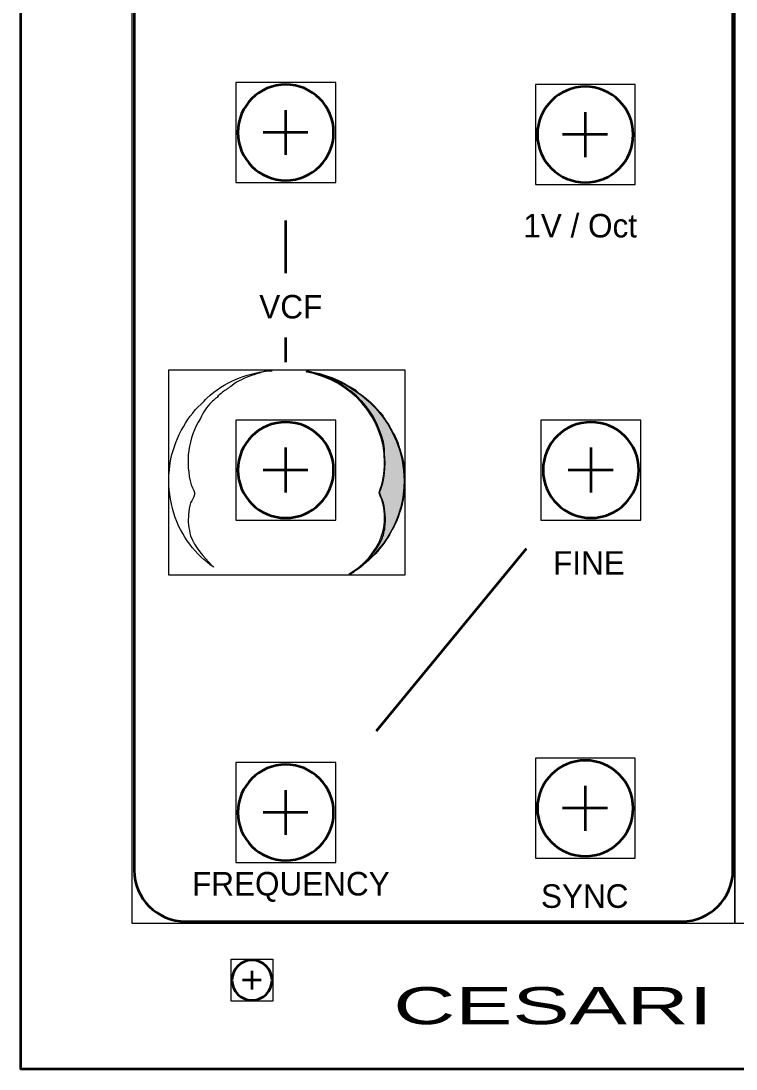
# Model space of a CAD drawing. Header units: inches. Extents: x 1 to 18, y -8 to 1.
# Drawn here: x 1 to 3.389, y -8 to -4.5 of the extents above; entities that cross this region are included whole.
import ezdxf

# ---------------------------------------------------------------- set-up
doc = ezdxf.new("R2010")
doc.units = ezdxf.units.IN
doc.header["$MEASUREMENT"] = 0
doc.layers.add('base panel', color=7, linetype='Continuous')
doc.layers.add('modules', color=7, linetype='Continuous')

# ---------------------------------------------------------------- blocks, each defined once
blk = doc.blocks.new('block 13')
at = {"layer": 'base panel', "lineweight": 0}
blk.add_lwpolyline([(1.7022, -7.6335), (1.8418, -7.6335), (1.8418, -7.7731), (1.7022, -7.7731), (1.7022, -7.6335)], dxfattribs=at)
at = {"layer": 'base panel', "color": 179, "lineweight": 35, "true_color": 0x231f20}
blk.add_open_spline([(1.8389, -7.7033), (1.8389, -7.7403), (1.809, -7.7702), (1.772, -7.7702), (1.735, -7.7702), (1.7051, -7.7403), (1.7051, -7.7033), (1.7051, -7.6664), (1.735, -7.6364), (1.772, -7.6364), (1.809, -7.6364), (1.8389, -7.6664), (1.8389, -7.7033)], degree=3, knots=[0, 0, 0, 0, 1, 1, 1, 2, 2, 2, 3, 3, 3, 4, 4, 4, 4], dxfattribs=at)
blk = doc.blocks.new('block 12')
at = {"layer": 'base panel', "lineweight": 0}
blk.add_lwpolyline([(1.7022, -7.6335), (1.8418, -7.6335), (1.8418, -7.7731), (1.7022, -7.7731), (1.7022, -7.6335)], dxfattribs=at)
at = {"layer": 'base panel', "color": 179, "lineweight": 35, "true_color": 0x231f20}
for points in [[(1.7716, -7.672), (1.7716, -7.7347)], [(1.803, -7.7033), (1.7402, -7.7033)]]:
    blk.add_lwpolyline(points, dxfattribs=at)
at = {"layer": 'base panel'}
blk.add_blockref('block 13', (0, 0), dxfattribs=at)
blk = doc.blocks.new('block 11')
at = {"layer": 'base panel'}
blk.add_blockref('block 12', (0, 0), dxfattribs=at)
blk = doc.blocks.new('block 44')
at = {"layer": 'modules', "lineweight": 0}
blk.add_lwpolyline([(1.3715, -1.5), (3.3854, -1.5), (3.3854, -7.5139), (1.3715, -7.5139), (1.3715, -1.5)], dxfattribs=at)
blk.add_open_spline([(3.2074, -7.5069), (3.2074, -7.5069), (1.5496, -7.5069), (1.5496, -7.5069), (1.4551, -7.5069), (1.3785, -7.4303), (1.3785, -7.3358), (1.3785, -7.3358), (1.3785, -1.6781), (1.3785, -1.6781), (1.3785, -1.5836), (1.4551, -1.5069), (1.5496, -1.5069), (1.5496, -1.5069), (3.2074, -1.5069), (3.2074, -1.5069), (3.3019, -1.5069), (3.3785, -1.5836), (3.3785, -1.6781), (3.3785, -1.6781), (3.3785, -7.3358), (3.3785, -7.3358), (3.3785, -7.4303), (3.3019, -7.5069), (3.2074, -7.5069)], degree=3, knots=[0, 0, 0, 0, 1, 1, 1, 2, 2, 2, 3, 3, 3, 4, 4, 4, 5, 5, 5, 6, 6, 6, 7, 7, 7, 8, 8, 8, 8], dxfattribs=at)
at = {"layer": 'modules', "color": 179, "lineweight": 35, "true_color": 0x231f20}
blk.add_open_spline([(3.2074, -7.5069), (3.2074, -7.5069), (1.5496, -7.5069), (1.5496, -7.5069), (1.4551, -7.5069), (1.3785, -7.4303), (1.3785, -7.3358), (1.3785, -7.3358), (1.3785, -1.6781), (1.3785, -1.6781), (1.3785, -1.5836), (1.4551, -1.5069), (1.5496, -1.5069), (1.5496, -1.5069), (3.2074, -1.5069), (3.2074, -1.5069), (3.3019, -1.5069), (3.3785, -1.5836), (3.3785, -1.6781), (3.3785, -1.6781), (3.3785, -7.3358), (3.3785, -7.3358), (3.3785, -7.4303), (3.3019, -7.5069), (3.2074, -7.5069)], degree=3, knots=[0, 0, 0, 0, 1, 1, 1, 2, 2, 2, 3, 3, 3, 4, 4, 4, 5, 5, 5, 6, 6, 6, 7, 7, 7, 8, 8, 8, 8], dxfattribs=at)
blk = doc.blocks.new('block 45')
at = {"layer": 'modules', "lineweight": 0}
blk.add_lwpolyline([(1.3715, -1.5), (3.3854, -1.5), (3.3854, -7.5139), (1.3715, -7.5139), (1.3715, -1.5)], dxfattribs=at)
at = {"layer": 'modules', "color": 179, "lineweight": 35, "true_color": 0x231f20}
for points in [[(1.8848, -5.3426), (1.8848, -5.1665)], [(1.8848, -5.6393), (1.8848, -5.5567)], [(2.1884, -6.8707), (2.6892, -6.2613)]]:
    blk.add_lwpolyline(points, dxfattribs=at)
blk = doc.blocks.new('block 52')
at = {"layer": 'modules', "lineweight": 0}
blk.add_lwpolyline([(2.7185, -5.0463), (3.0524, -5.0463), (3.0524, -4.7124), (2.7185, -4.7124), (2.7185, -5.0463)], dxfattribs=at)
at = {"layer": 'modules', "color": 179, "lineweight": 35, "true_color": 0x231f20}
for points in [[(2.8845, -4.8043), (2.8845, -4.9543)], [(2.9595, -4.8793), (2.8095, -4.8793)]]:
    blk.add_lwpolyline(points, dxfattribs=at)
blk.add_open_spline([(3.0454, -4.8793), (3.0454, -4.9677), (2.9738, -5.0393), (2.8854, -5.0393), (2.7971, -5.0393), (2.7254, -4.9677), (2.7254, -4.8793), (2.7254, -4.791), (2.7971, -4.7193), (2.8854, -4.7193), (2.9738, -4.7193), (3.0454, -4.791), (3.0454, -4.8793)], degree=3, knots=[0, 0, 0, 0, 1, 1, 1, 2, 2, 2, 3, 3, 3, 4, 4, 4, 4], dxfattribs=at)
blk = doc.blocks.new('block 54')
at = {"layer": 'modules', "lineweight": 0}
blk.add_lwpolyline([(1.7179, -5.0393), (2.0518, -5.0393), (2.0518, -4.7054), (1.7179, -4.7054), (1.7179, -5.0393)], dxfattribs=at)
at = {"layer": 'modules', "color": 179, "lineweight": 35, "true_color": 0x231f20}
for points in [[(1.8839, -4.7974), (1.8839, -4.9474)], [(1.9589, -4.8724), (1.8089, -4.8724)]]:
    blk.add_lwpolyline(points, dxfattribs=at)
blk.add_open_spline([(2.0448, -4.8724), (2.0448, -4.9608), (1.9732, -5.0324), (1.8848, -5.0324), (1.7965, -5.0324), (1.7248, -4.9608), (1.7248, -4.8724), (1.7248, -4.784), (1.7965, -4.7124), (1.8848, -4.7124), (1.9732, -4.7124), (2.0448, -4.784), (2.0448, -4.8724)], degree=3, knots=[0, 0, 0, 0, 1, 1, 1, 2, 2, 2, 3, 3, 3, 4, 4, 4, 4], dxfattribs=at)
blk = doc.blocks.new('block 55')
at = {"layer": 'modules', "lineweight": 0}
blk.add_lwpolyline([(2.7373, -6.1667), (3.0712, -6.1667), (3.0712, -5.8328), (2.7373, -5.8328), (2.7373, -6.1667)], dxfattribs=at)
at = {"layer": 'modules', "color": 179, "lineweight": 35, "true_color": 0x231f20}
for points in [[(2.9033, -5.9247), (2.9033, -6.0747)], [(2.9783, -5.9997), (2.8283, -5.9997)]]:
    blk.add_lwpolyline(points, dxfattribs=at)
blk.add_open_spline([(3.0642, -5.9997), (3.0642, -6.0881), (2.9926, -6.1597), (2.9042, -6.1597), (2.8159, -6.1597), (2.7442, -6.0881), (2.7442, -5.9997), (2.7442, -5.9113), (2.8159, -5.8397), (2.9042, -5.8397), (2.9926, -5.8397), (3.0642, -5.9113), (3.0642, -5.9997)], degree=3, knots=[0, 0, 0, 0, 1, 1, 1, 2, 2, 2, 3, 3, 3, 4, 4, 4, 4], dxfattribs=at)
blk = doc.blocks.new('block 56')
at = {"layer": 'modules', "lineweight": 0}
blk.add_lwpolyline([(1.7179, -6.1667), (2.0518, -6.1667), (2.0518, -5.8328), (1.7179, -5.8328), (1.7179, -6.1667)], dxfattribs=at)
at = {"layer": 'modules', "color": 179, "lineweight": 35, "true_color": 0x231f20}
for points in [[(1.8839, -5.9247), (1.8839, -6.0747)], [(1.9589, -5.9997), (1.8089, -5.9997)]]:
    blk.add_lwpolyline(points, dxfattribs=at)
blk.add_open_spline([(2.0448, -5.9997), (2.0448, -6.0881), (1.9732, -6.1597), (1.8848, -6.1597), (1.7965, -6.1597), (1.7248, -6.0881), (1.7248, -5.9997), (1.7248, -5.9113), (1.7965, -5.8397), (1.8848, -5.8397), (1.9732, -5.8397), (2.0448, -5.9113), (2.0448, -5.9997)], degree=3, knots=[0, 0, 0, 0, 1, 1, 1, 2, 2, 2, 3, 3, 3, 4, 4, 4, 4], dxfattribs=at)
blk = doc.blocks.new('block 57')
at = {"layer": 'modules', "lineweight": 0}
blk.add_lwpolyline([(2.7185, -7.2963), (3.0524, -7.2963), (3.0524, -6.9624), (2.7185, -6.9624), (2.7185, -7.2963)], dxfattribs=at)
at = {"layer": 'modules', "color": 179, "lineweight": 35, "true_color": 0x231f20}
for points in [[(2.8845, -7.0543), (2.8845, -7.2043)], [(2.9595, -7.1293), (2.8095, -7.1293)]]:
    blk.add_lwpolyline(points, dxfattribs=at)
blk.add_open_spline([(3.0454, -7.1293), (3.0454, -7.2177), (2.9738, -7.2893), (2.8854, -7.2893), (2.7971, -7.2893), (2.7254, -7.2177), (2.7254, -7.1293), (2.7254, -7.041), (2.7971, -6.9693), (2.8854, -6.9693), (2.9738, -6.9693), (3.0454, -7.041), (3.0454, -7.1293)], degree=3, knots=[0, 0, 0, 0, 1, 1, 1, 2, 2, 2, 3, 3, 3, 4, 4, 4, 4], dxfattribs=at)
blk = doc.blocks.new('block 58')
at = {"layer": 'modules', "lineweight": 0}
blk.add_lwpolyline([(1.7179, -7.3102), (2.0518, -7.3102), (2.0518, -6.9763), (1.7179, -6.9763), (1.7179, -7.3102)], dxfattribs=at)
at = {"layer": 'modules', "color": 179, "lineweight": 35, "true_color": 0x231f20}
for points in [[(1.8839, -7.0682), (1.8839, -7.2182)], [(1.9589, -7.1432), (1.8089, -7.1432)]]:
    blk.add_lwpolyline(points, dxfattribs=at)
blk.add_open_spline([(2.0448, -7.1432), (2.0448, -7.2316), (1.9732, -7.3032), (1.8848, -7.3032), (1.7965, -7.3032), (1.7248, -7.2316), (1.7248, -7.1432), (1.7248, -7.0549), (1.7965, -6.9832), (1.8848, -6.9832), (1.9732, -6.9832), (2.0448, -7.0549), (2.0448, -7.1432)], degree=3, knots=[0, 0, 0, 0, 1, 1, 1, 2, 2, 2, 3, 3, 3, 4, 4, 4, 4], dxfattribs=at)
blk = doc.blocks.new('block 59')
at = {"layer": 'modules', "true_color": 0xffffff}
h = blk.add_hatch(color=7, dxfattribs=at)
h.dxf.hatch_style = 2
edge = h.paths.add_edge_path()
edge.add_spline(control_points=[(1.9538, -5.671), (1.9537, -5.6713), (1.9536, -5.6716), (1.9534, -5.6719), (2.1026, -5.7), (2.215, -5.8241), (2.215, -5.9733), (2.215, -6.0092), (2.2084, -6.0437), (2.1963, -6.0758), (2.2084, -6.1015), (2.215, -6.1291), (2.215, -6.1578), (2.215, -6.2293), (2.1745, -6.2938), (2.1099, -6.3387), (2.11, -6.3388), (2.1101, -6.3389), (2.1102, -6.339), (2.2128, -6.2726), (2.2802, -6.1611), (2.2802, -6.0348), (2.2802, -5.8518), (2.139, -5.7), (1.9538, -5.671)], knot_values=[0, 0, 0, 0, 0.013889, 0.013889, 0.013889, 0.027778, 0.027778, 0.027778, 0.041667, 0.041667, 0.041667, 0.055556, 0.055556, 0.055556, 0.069444, 0.069444, 0.069444, 0.083333, 0.083333, 0.083333, 0.097222, 0.097222, 0.097222, 0.111111, 0.111111, 0.111111, 0.111111], degree=3, periodic=0)
edge.add_line((1.9538, -5.671), (1.9538, -5.671))
h = blk.add_hatch(color=7, dxfattribs=at)
h.dxf.hatch_style = 2
edge = h.paths.add_edge_path()
edge.add_spline(control_points=[(2.0963, -6.3477), (2.101, -6.3449), (2.1056, -6.342), (2.1102, -6.339), (2.1101, -6.3389), (2.11, -6.3388), (2.1099, -6.3387), (2.1055, -6.3418), (2.1009, -6.3448), (2.0963, -6.3477)], knot_values=[0, 0, 0, 0, 0.013889, 0.013889, 0.013889, 0.027778, 0.027778, 0.027778, 0.041667, 0.041667, 0.041667, 0.041667], degree=3, periodic=0)
edge.add_line((2.0963, -6.3477), (2.0963, -6.3477))
at = {"layer": 'modules', "lineweight": 0}
blk.add_lwpolyline([(1.4935, -6.3493), (2.2831, -6.3493), (2.2831, -5.6663), (1.4935, -5.6663), (1.4935, -6.3493)], dxfattribs=at)
at = {"layer": 'modules', "color": 7, "lineweight": 5, "true_color": 0xffffff}
for points, knots in [([(1.644, -6.3238), (1.5834, -6.2839), (1.5356, -6.2203), (1.5106, -6.1441), (1.4986, -6.1029), (1.4921, -6.0604), (1.4943, -6.0179), (1.4954, -6.0042), (1.4964, -5.9905), (1.4986, -5.9767), (1.5051, -5.9368), (1.5171, -5.9031), (1.5356, -5.8681), (1.5541, -5.8331), (1.5747, -5.8044), (1.6019, -5.7794), (1.6095, -5.7732), (1.615, -5.7657), (1.6215, -5.7594), (1.6802, -5.7045), (1.7498, -5.6783), (1.8237, -5.6683), (1.8292, -5.6683), (1.8335, -5.6683), (1.8392, -5.6679)], [0, 0, 0, 0, 1, 1, 1, 2, 2, 2, 3, 3, 3, 4, 4, 4, 5, 5, 5, 6, 6, 6, 7, 7, 7, 8, 8, 8, 8]), ([(1.8391, -5.6667), (1.815, -5.6683), (1.7933, -5.677), (1.7704, -5.6845), (1.7465, -5.692), (1.7259, -5.702), (1.7052, -5.717), (1.6943, -5.7257), (1.6845, -5.732), (1.6737, -5.7395), (1.6671, -5.7457), (1.6606, -5.7494), (1.6552, -5.7569), (1.6541, -5.7582), (1.6519, -5.7582), (1.6508, -5.7594), (1.6465, -5.7644), (1.6421, -5.7694), (1.6367, -5.7732), (1.6204, -5.7882), (1.6084, -5.8069), (1.5997, -5.8281), (1.5584, -5.8906), (1.5475, -5.9755), (1.5693, -6.0492), (1.5715, -6.0554), (1.5747, -6.0617), (1.578, -6.0679), (1.5791, -6.0716), (1.5813, -6.0766), (1.5802, -6.0816), (1.5769, -6.0916), (1.5715, -6.1004), (1.5671, -6.1091), (1.5628, -6.1216), (1.5606, -6.1341), (1.5595, -6.1478), (1.5595, -6.1591), (1.5584, -6.1716), (1.5595, -6.1828), (1.5617, -6.1953), (1.5639, -6.2078), (1.5671, -6.219), (1.5813, -6.2602), (1.6106, -6.2889), (1.6378, -6.3189), (1.64, -6.3214), (1.6421, -6.3227), (1.6439, -6.3227)], [0, 0, 0, 0, 1, 1, 1, 2, 2, 2, 3, 3, 3, 4, 4, 4, 5, 5, 5, 6, 6, 6, 7, 7, 7, 8, 8, 8, 9, 9, 9, 10, 10, 10, 11, 11, 11, 12, 12, 12, 13, 13, 13, 14, 14, 14, 15, 15, 15, 16, 16, 16, 16]), ([(2.0971, -6.3489), (2.101, -6.3464), (2.1064, -6.3439), (2.1108, -6.3414), (2.1129, -6.3401), (2.1151, -6.3364), (2.1173, -6.3351), (2.1543, -6.3127), (2.1804, -6.2777), (2.2032, -6.2365), (2.2064, -6.2302), (2.2086, -6.2228), (2.2108, -6.2165), (2.213, -6.2078), (2.2151, -6.199), (2.2162, -6.1903), (2.2195, -6.1628), (2.2173, -6.1353), (2.2108, -6.1091), (2.2075, -6.0979), (2.2032, -6.0866), (2.1977, -6.0754), (2.2162, -6.0342), (2.2184, -5.988), (2.2151, -5.943), (2.2141, -5.923), (2.2119, -5.9031), (2.2043, -5.8843), (2.1988, -5.8681), (2.1934, -5.8531), (2.1858, -5.8381), (2.1727, -5.8119), (2.1564, -5.7894), (2.1379, -5.7682), (2.1369, -5.7669), (2.1347, -5.7669), (2.1336, -5.7657), (2.1173, -5.7457), (2.0988, -5.7345), (2.0792, -5.7195), (2.0727, -5.7145), (2.0662, -5.7107), (2.0597, -5.707), (2.0586, -5.7057), (2.0564, -5.7057), (2.0553, -5.7057), (2.051, -5.7045), (2.0477, -5.7007), (2.0423, -5.6982), (2.026, -5.692), (2.0096, -5.6845), (1.9922, -5.6795), (1.9912, -5.6795), (1.9901, -5.677), (1.989, -5.677), (1.9781, -5.6733), (1.9662, -5.672), (1.955, -5.6688)], [0, 0, 0, 0, 1, 1, 1, 2, 2, 2, 3, 3, 3, 4, 4, 4, 5, 5, 5, 6, 6, 6, 7, 7, 7, 8, 8, 8, 9, 9, 9, 10, 10, 10, 11, 11, 11, 12, 12, 12, 13, 13, 13, 14, 14, 14, 15, 15, 15, 16, 16, 16, 17, 17, 17, 18, 18, 18, 19, 19, 19, 19]), ([(1.9547, -5.6704), (2.0118, -5.6758), (2.0662, -5.6995), (2.1173, -5.732), (2.1205, -5.7332), (2.1216, -5.737), (2.1249, -5.7382), (2.1249, -5.7382), (2.126, -5.7407), (2.126, -5.7407), (2.1586, -5.7607), (2.1847, -5.7882), (2.2097, -5.8194), (2.2119, -5.8219), (2.2119, -5.8244), (2.213, -5.8269), (2.2249, -5.8419), (2.2336, -5.8568), (2.2423, -5.8743), (2.2423, -5.8743), (2.2456, -5.8781), (2.2456, -5.8781), (2.2456, -5.8781), (2.2586, -5.908), (2.2586, -5.908), (2.2619, -5.9155), (2.263, -5.9218), (2.2662, -5.9293), (2.2923, -6.008), (2.2869, -6.0966), (2.2543, -6.1716), (2.2423, -6.1965), (2.2304, -6.219), (2.2151, -6.2415), (2.2151, -6.2415), (2.2086, -6.249), (2.2086, -6.249), (2.2075, -6.2502), (2.2075, -6.2527), (2.2064, -6.254), (2.1793, -6.2877), (2.1499, -6.3139), (2.1151, -6.3351), (2.1086, -6.3401), (2.1032, -6.3439), (2.0963, -6.3477)], [0, 0, 0, 0, 1, 1, 1, 2, 2, 2, 3, 3, 3, 4, 4, 4, 5, 5, 5, 6, 6, 6, 7, 7, 7, 8, 8, 8, 9, 9, 9, 10, 10, 10, 11, 11, 11, 12, 12, 12, 13, 13, 13, 14, 14, 14, 15, 15, 15, 15])]:
    blk.add_open_spline(points, degree=3, knots=knots, dxfattribs=at)
at = {"layer": 'modules', "lineweight": 0}
for points, knots in [([(1.9538, -5.671), (1.9537, -5.6713), (1.9536, -5.6716), (1.9534, -5.6719), (2.1026, -5.7), (2.215, -5.8241), (2.215, -5.9733), (2.215, -6.0092), (2.2084, -6.0437), (2.1963, -6.0758), (2.2084, -6.1015), (2.215, -6.1291), (2.215, -6.1578), (2.215, -6.2293), (2.1745, -6.2938), (2.1099, -6.3387), (2.11, -6.3388), (2.1101, -6.3389), (2.1102, -6.339), (2.2128, -6.2726), (2.2802, -6.1611), (2.2802, -6.0348), (2.2802, -5.8518), (2.139, -5.7), (1.9538, -5.671)], [0, 0, 0, 0, 1, 1, 1, 2, 2, 2, 3, 3, 3, 4, 4, 4, 5, 5, 5, 6, 6, 6, 7, 7, 7, 8, 8, 8, 8]), ([(2.0963, -6.3477), (2.101, -6.3449), (2.1056, -6.342), (2.1102, -6.339), (2.1101, -6.3389), (2.11, -6.3388), (2.1099, -6.3387), (2.1055, -6.3418), (2.1009, -6.3448), (2.0963, -6.3477)], [0, 0, 0, 0, 1, 1, 1, 2, 2, 2, 3, 3, 3, 3])]:
    blk.add_open_spline(points, degree=3, knots=knots, dxfattribs=at)
blk = doc.blocks.new('block 43')
at = {"layer": 'modules', "lineweight": 0}
blk.add_lwpolyline([(1.3715, -1.5), (3.3854, -1.5), (3.3854, -7.5139), (1.3715, -7.5139), (1.3715, -1.5)], dxfattribs=at)
at = {"layer": 'modules'}
for name in ['block 44', 'block 45', 'block 54', 'block 52', 'block 59', 'block 56', 'block 55', 'block 57', 'block 58']:
    blk.add_blockref(name, (0, 0), dxfattribs=at)
at = {"layer": 'modules', "color": 179, "true_color": 0x231f20, "char_height": 0.078667, "attachment_point": 7}
for s, insert in [('\\fFutura Medium|b0|i0|c0|p34;\\W1;1V / Oct', (2.6782, -5.224)), ('\\fFutura Medium|b0|i0|c0|p34;\\W1;VCF', (1.7963, -5.4947)), ('\\fFutura Medium|b0|i0|c0|p34;\\W1;FINE', (2.7777, -6.3493)), ('\\fFutura Medium|b0|i0|c0|p34;\\W1;FREQUENCY', (1.5716, -7.4421)), ('\\fFutura Medium|b0|i0|c0|p34;\\W1;SYNC', (2.7374, -7.4629))]:
    blk.add_mtext(s, dxfattribs=dict(at, insert=insert))
blk = doc.blocks.new('block 42')
at = {"layer": 'modules'}
blk.add_blockref('block 43', (0, 0), dxfattribs=at)
blk = doc.blocks.new('block 62')
at = {"layer": 'modules', "lineweight": 0}
blk.add_lwpolyline([(3.3854, -1.5), (5.3993, -1.5), (5.3993, -7.5139), (3.3854, -7.5139), (3.3854, -1.5)], dxfattribs=at)
blk = doc.blocks.new('block 63')
at = {"layer": 'modules', "lineweight": 0}
blk.add_lwpolyline([(3.3854, -1.5), (5.3993, -1.5), (5.3993, -7.5139), (3.3854, -7.5139), (3.3854, -1.5)], dxfattribs=at)
blk = doc.blocks.new('block 61')
at = {"layer": 'modules', "lineweight": 0}
blk.add_lwpolyline([(3.3854, -1.5), (5.3993, -1.5), (5.3993, -7.5139), (3.3854, -7.5139), (3.3854, -1.5)], dxfattribs=at)
at = {"layer": 'modules'}
for name in ['block 62', 'block 63']:
    blk.add_blockref(name, (0, 0), dxfattribs=at)
blk = doc.blocks.new('block 60')
at = {"layer": 'modules'}
blk.add_blockref('block 61', (0, 0), dxfattribs=at)

msp = doc.modelspace()

# ---------------------------------------------------------------- linework, layer by layer
at = {"layer": 'base panel', "color": 179, "lineweight": 35, "true_color": 0x231f20}
msp.add_lwpolyline([(18.0002, -8), (1.0002, -8), (1.0002, -1), (18.0002, -1), (18.0002, -8)], dxfattribs=at)

# ---------------------------------------------------------------- block references
at = {"layer": 'base panel'}
msp.add_blockref('block 11', (0, 0), dxfattribs=at)
at = {"layer": 'modules'}
for name in ['block 42', 'block 60']:
    msp.add_blockref(name, (0, 0), dxfattribs=at)

# ---------------------------------------------------------------- texts
at = {"layer": 'modules', "color": 179, "true_color": 0x231f20, "insert": (2.2442, -7.852), "char_height": 0.12387, "attachment_point": 7}
msp.add_mtext('\\fFutura Condensed Medium|b0|i0|c0|p34;\\W2.01864;CESARI', dxfattribs=at)

doc.saveas('drawing.dxf')
